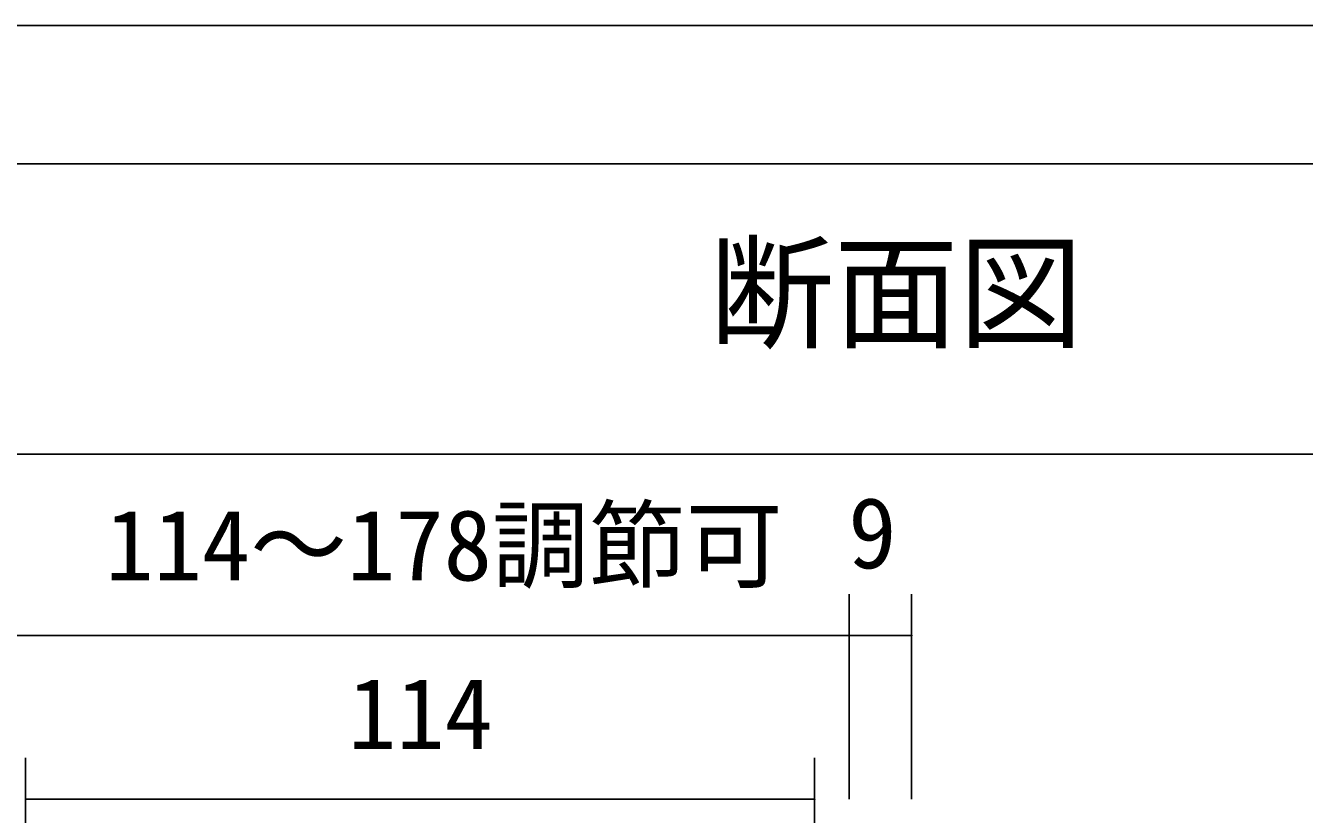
# Model space of a CAD drawing. Units: millimetres, scale not verified. Extents: x -800 to 800, y -554 to 554.
# Drawn here: x -443.5 to -258.7, y 439.9 to 554 of the extents above; entities that cross this region are included whole.
import ezdxf
from ezdxf.enums import TextEntityAlignment as Align

# ---------------------------------------------------------------- set-up
doc = ezdxf.new("R2010")
doc.units = ezdxf.units.MM
doc.header["$LTSCALE"] = 4
for name, color, linetype, lineweight in [('1-0', 7, 'Continuous', 25), ('1-4_0', 7, 'Continuous', 25), ('2-0', 7, 'Continuous', 25)]:
    doc.layers.add(name, color=color, linetype=linetype, lineweight=lineweight)
doc.styles.add('ＭＳ ゴシック', font='')
doc.styles.get('ＭＳ ゴシック').set_extended_font_data('MS Gothic')

msp = doc.modelspace()

# ---------------------------------------------------------------- linework, layer by layer
at = {"layer": '1-0'}
for p, q in [((-780, 534), (152, 534)), ((-780, 534), (152, 534)), ((-780, 492), (152, 492)), ((-780, 492), (152, 492))]:
    msp.add_line(p, q, dxfattribs=at)
at = {"layer": '1-4_0'}
for p, q in [((-780, 534), (152, 534)), ((-780, 492), (152, 492))]:
    msp.add_line(p, q, dxfattribs=at)
msp.add_lwpolyline([(-800, -554), (800, -554), (800, 554), (-800, 554)], close=True, dxfattribs=at)
at = {"layer": '2-0'}
for p, q in [((-324.478, 471.794), (-324.478, 442.119)), ((-315.473, 471.794), (-315.473, 442.119)), ((-457.476, 465.795), (-315.474, 465.795)), ((-324.438, 465.799), (-324.437, 465.795)), ((-315.437, 465.799), (-315.437, 465.795)), ((-443.475, 448.118), (-443.475, 418.173)), ((-329.477, 448.118), (-329.477, 418.173)), ((-443.475, 442.119), (-329.477, 442.119)), ((-443.437, 442.123), (-443.437, 442.119)), ((-329.438, 442.123), (-329.438, 442.119))]:
    msp.add_line(p, q, dxfattribs=at)
for centre, radius, start, end in [((-324.482, 465.795), 0.0358, 170.15813, 176.66055), ((-324.486, 465.795), 0.0323, 176.50846, 183.49154), ((-324.487, 465.795), 0.0312, 183.70592, 190.59092), ((-324.484, 465.795), 0.0343, 190.5911, 196.91052), ((-324.48, 465.794), 0.0384, 157.96496, 163.90643), ((-324.481, 465.794), 0.0368, 163.9104, 170.15017), ((-324.481, 465.796), 0.0379, 196.90559, 202.70104), ((-324.478, 465.793), 0.0402, 152.32522, 157.96447), ((-324.477, 465.798), 0.0416, 202.69329, 208.03717), ((-324.477, 465.792), 0.0422, 146.96861, 152.32743), ((-324.474, 465.799), 0.0452, 208.02813, 213.00777), ((-324.475, 465.791), 0.044, 141.85357, 146.97277), ((-324.472, 465.801), 0.0481, 212.99828, 217.70652), ((-324.474, 465.791), 0.0455, 136.92542, 141.8591), ((-324.47, 465.802), 0.0502, 217.6969, 222.22774), ((-324.473, 465.79), 0.0463, 132.1203, 136.93194), ((-324.469, 465.803), 0.051, 222.21798, 226.6657), ((-324.47, 465.803), 0.0506, 226.65562, 231.11601), ((-324.473, 465.79), 0.0464, 127.36744, 132.12761), ((-324.474, 465.791), 0.0456, 122.58984, 127.37549), ((-324.471, 465.801), 0.0487, 231.10532, 235.67812), ((-324.475, 465.792), 0.0439, 117.70405, 122.59864), ((-324.472, 465.799), 0.0457, 235.66654, 240.45835), ((-324.476, 465.794), 0.0414, 112.61952, 117.71362), ((-324.474, 465.795), 0.0418, 240.44571, 245.57249), ((-324.477, 465.797), 0.0383, 107.23835, 112.62976), ((-324.476, 465.791), 0.0374, 245.55895, 251.14681), ((-324.478, 465.787), 0.0328, 251.13328, 257.31502), ((-324.478, 465.8), 0.0348, 101.45671, 107.24883), ((-324.479, 465.804), 0.0312, 95.16981, 101.46641), ((-324.479, 465.783), 0.0285, 257.30373, 264.20693), ((-324.479, 465.803), 0.0319, 88.37993, 94.83519), ((-324.479, 465.783), 0.0285, 264.58843, 271.81006), ((-324.479, 465.79), 0.0452, 83.25546, 88.67079), ((-324.479, 465.795), 0.0407, 271.50315, 277.51473), ((-324.479, 465.791), 0.0438, 77.79773, 83.25215), ((-324.479, 465.795), 0.0404, 277.52152, 283.44629), ((-324.479, 465.792), 0.0427, 72.31895, 77.79487), ((-324.479, 465.795), 0.0406, 283.45119, 289.2505), ((-324.478, 465.793), 0.0419, 66.83158, 72.31663), ((-324.479, 465.795), 0.0411, 289.25337, 294.90614), ((-324.478, 465.794), 0.0413, 61.34249, 66.82981), ((-324.479, 465.796), 0.0418, 294.90711, 300.40941), ((-324.478, 465.794), 0.0408, 55.85333, 61.34122), ((-324.48, 465.797), 0.0426, 300.40873, 305.77186), ((-324.478, 465.794), 0.0405, 50.3613, 55.85246), ((-324.48, 465.797), 0.0432, 305.76986, 311.01765), ((-324.477, 465.795), 0.0402, 44.86037, 50.36069), ((-324.48, 465.797), 0.0436, 311.01465, 316.18069), ((-324.477, 465.795), 0.0399, 39.34277, 44.85984), ((-324.481, 465.797), 0.0437, 316.17697, 321.3021), ((-324.477, 465.795), 0.0398, 33.80063, 39.34214), ((-324.48, 465.797), 0.0434, 321.2979, 326.428), ((-324.48, 465.797), 0.0426, 326.42358, 331.60769), ((-324.477, 465.795), 0.0396, 28.22767, 33.79971), ((-324.477, 465.795), 0.0396, 22.62096, 28.22628), ((-324.479, 465.796), 0.0415, 331.6033, 336.89171), ((-324.477, 465.795), 0.0397, 16.98234, 22.61895), ((-324.476, 465.795), 0.0383, 342.32634, 347.96693), ((-324.477, 465.796), 0.04, 336.88767, 342.32959), ((-324.477, 465.795), 0.04, 11.31971, 16.97964), ((-324.478, 465.795), 0.0406, 5.64764, 11.3163), ((-324.474, 465.795), 0.0366, 347.96504, 353.84128), ((-324.472, 465.795), 0.0349, 353.84146, 359.97688), ((-315.483, 465.795), 0.0354, 170.06647, 176.65686), ((-315.486, 465.795), 0.0321, 176.49698, 183.50302), ((-315.487, 465.795), 0.0308, 183.7107, 190.6894), ((-315.485, 465.795), 0.0334, 190.69135, 197.18732), ((-315.482, 465.795), 0.0359, 163.64596, 170.0574), ((-315.482, 465.796), 0.0365, 197.18449, 203.22314), ((-315.481, 465.794), 0.0369, 157.4554, 163.64009), ((-315.48, 465.794), 0.0384, 151.5156, 157.45259), ((-315.479, 465.797), 0.0397, 203.21744, 208.85398), ((-315.478, 465.793), 0.0401, 145.82347, 151.51537), ((-315.476, 465.799), 0.0428, 208.84684, 214.1524), ((-315.477, 465.792), 0.0419, 140.35733, 145.82518), ((-315.474, 465.8), 0.0456, 214.14473, 219.19695), ((-315.476, 465.791), 0.0436, 135.08245, 140.36037), ((-315.472, 465.802), 0.0478, 219.18923, 224.06682), ((-315.475, 465.79), 0.0451, 129.9558, 135.08633), ((-315.471, 465.803), 0.0492, 224.0593, 228.83935), ((-315.474, 465.789), 0.0462, 124.92968, 129.96013), ((-315.471, 465.803), 0.0498, 228.83212, 233.58914), ((-315.473, 465.788), 0.0469, 119.95437, 124.93417), ((-315.471, 465.803), 0.0494, 233.58227, 238.3878), ((-315.473, 465.788), 0.047, 114.9801, 119.95879), ((-315.471, 465.802), 0.0483, 238.3814, 243.3037), ((-315.473, 465.789), 0.0467, 109.9587, 114.98424), ((-315.472, 465.8), 0.0466, 243.29795, 248.40097), ((-315.474, 465.789), 0.046, 104.8452, 109.96232), ((-315.473, 465.798), 0.0444, 248.39627, 253.73747), ((-315.474, 465.79), 0.0449, 99.59989, 104.84803), ((-315.474, 465.796), 0.0421, 253.73439, 259.3609), ((-315.474, 465.791), 0.0437, 94.19081, 99.60159), ((-315.474, 465.794), 0.0399, 259.36023, 265.30304), ((-315.474, 465.796), 0.0392, 88.53517, 94.36548), ((-315.474, 465.789), 0.035, 265.11251, 271.63821), ((-315.474, 465.804), 0.0311, 81.86278, 88.329), ((-315.474, 465.782), 0.0281, 271.88985, 279.06318), ((-315.475, 465.784), 0.03, 279.07016, 285.80512), ((-315.474, 465.803), 0.0324, 75.64057, 81.85895), ((-315.475, 465.801), 0.0339, 69.67221, 75.63953), ((-315.475, 465.787), 0.0325, 285.80622, 292.09049), ((-315.475, 465.8), 0.0355, 63.94034, 69.6733), ((-315.476, 465.789), 0.0352, 292.08748, 297.94914), ((-315.476, 465.798), 0.0371, 58.41354, 63.94286), ((-315.478, 465.792), 0.0381, 297.94363, 303.4366), ((-315.477, 465.797), 0.0386, 53.05187, 58.4169), ((-315.479, 465.794), 0.0408, 303.42979, 308.62205), ((-315.478, 465.796), 0.0399, 47.8112, 53.05563), ((-315.481, 465.796), 0.0431, 308.61471, 313.58039), ((-315.478, 465.795), 0.0409, 42.64642, 47.81499), ((-315.482, 465.797), 0.0449, 313.57294, 318.38777), ((-315.483, 465.798), 0.0459, 318.3804, 323.11947), ((-315.479, 465.795), 0.0416, 37.51392, 42.64998), ((-315.479, 465.795), 0.042, 32.3735, 37.517), ((-315.483, 465.798), 0.0461, 323.11227, 327.84921), ((-315.479, 465.795), 0.042, 27.19019, 32.3759), ((-315.482, 465.797), 0.0454, 327.84224, 332.64894), ((-315.479, 465.795), 0.0419, 21.93597, 27.19168), ((-315.481, 465.797), 0.044, 332.6423, 337.58855), ((-315.479, 465.795), 0.0418, 16.59165, 21.93634), ((-315.479, 465.796), 0.0421, 337.58249, 342.73482), ((-315.479, 465.795), 0.0416, 11.14868, 16.59069), ((-315.477, 465.795), 0.0398, 342.72975, 348.14894), ((-315.479, 465.795), 0.0416, 5.61078, 11.14627), ((-315.475, 465.795), 0.0374, 348.14556, 353.88217), ((-315.472, 465.795), 0.0352, 353.88143, 359.969), ((-443.476, 442.1), 0.0569, 84.76866, 89.02345), ((-443.476, 442.125), 0.0443, 271.32037, 276.79513), ((-443.476, 442.106), 0.0509, 80.19687, 84.77088), ((-443.476, 442.122), 0.042, 276.8002, 282.38026), ((-443.475, 442.111), 0.0457, 75.28716, 80.198), ((-443.476, 442.121), 0.0402, 282.38544, 288.0332), ((-443.474, 442.115), 0.0412, 70.03163, 75.28661), ((-443.475, 442.119), 0.039, 288.03813, 293.71828), ((-443.473, 442.119), 0.0376, 64.43769, 70.02875), ((-443.475, 442.119), 0.0382, 293.72267, 299.40478), ((-443.471, 442.121), 0.0348, 58.53314, 64.43195), ((-443.475, 442.118), 0.0377, 299.4084, 305.06881), ((-443.475, 442.118), 0.0374, 305.07157, 310.69443), ((-443.47, 442.123), 0.0328, 52.36976, 58.52428), ((-443.47, 442.124), 0.0316, 46.02383, 52.35806), ((-443.475, 442.118), 0.0374, 310.69633, 316.27371), ((-443.475, 442.118), 0.0375, 316.27485, 321.80605), ((-443.469, 442.124), 0.0312, 39.59184, 46.01018), ((-443.47, 442.124), 0.0316, 33.1816, 39.57763), ((-443.475, 442.118), 0.0376, 321.80659, 327.29696), ((-443.471, 442.123), 0.0329, 26.90019, 33.16839), ((-443.475, 442.118), 0.0378, 327.29708, 332.75633), ((-443.473, 442.122), 0.0351, 20.84214, 26.88929), ((-443.475, 442.118), 0.038, 332.75625, 338.19666), ((-443.476, 442.121), 0.0382, 15.08086, 20.83431), ((-443.475, 442.118), 0.0382, 338.1966, 343.63115), ((-443.48, 442.12), 0.0425, 9.66493, 15.07624), ((-443.476, 442.118), 0.0384, 343.63131, 349.07185), ((-443.485, 442.119), 0.0478, 4.61902, 9.66317), ((-443.476, 442.119), 0.0386, 349.07241, 354.52788), ((-443.476, 442.119), 0.0388, 354.529, 0.0039), ((-329.48, 442.119), 0.0366, 182.93119, 188.71747), ((-329.473, 442.119), 0.0431, 166.98717, 172.45518), ((-329.468, 442.119), 0.0482, 172.45794, 177.60355), ((-329.472, 442.119), 0.0438, 177.31284, 182.68716), ((-329.477, 442.12), 0.0392, 161.22389, 166.98198), ((-329.479, 442.119), 0.0369, 188.71954, 194.40603), ((-329.479, 442.119), 0.0374, 194.40686, 199.99446), ((-329.48, 442.121), 0.0362, 155.21886, 161.21621), ((-329.478, 442.119), 0.0379, 199.99428, 205.49346), ((-329.482, 442.122), 0.0342, 149.04043, 155.20903), ((-329.478, 442.119), 0.0384, 205.49256, 210.921), ((-329.483, 442.123), 0.0329, 142.7701, 149.0292), ((-329.478, 442.119), 0.0388, 210.91965, 216.29983), ((-329.483, 442.123), 0.0324, 136.49519, 142.75851), ((-329.477, 442.119), 0.0391, 216.29831, 221.6551), ((-329.483, 442.123), 0.0327, 130.30019, 136.48435), ((-329.477, 442.12), 0.0392, 221.65368, 227.01211), ((-329.482, 442.122), 0.0336, 124.25867, 130.291), ((-329.477, 442.12), 0.0392, 227.01103, 232.39411), ((-329.482, 442.121), 0.0351, 118.42773, 124.25167), ((-329.477, 442.12), 0.0392, 232.39361, 237.82027), ((-329.481, 442.119), 0.0372, 112.84569, 118.42304), ((-329.477, 442.12), 0.0392, 237.82058, 243.30373), ((-329.477, 442.12), 0.0392, 243.30501, 248.84971), ((-329.479, 442.117), 0.0398, 107.53284, 112.84314), ((-329.479, 442.114), 0.043, 102.49414, 107.53204), ((-329.477, 442.12), 0.0394, 248.85209, 254.45412), ((-329.478, 442.11), 0.0466, 97.72291, 102.49464), ((-329.477, 442.12), 0.0398, 254.45762, 260.10267), ((-329.477, 442.106), 0.0507, 93.2045, 97.72428), ((-329.477, 442.121), 0.0406, 260.1072, 265.77096), ((-329.477, 442.103), 0.0534, 88.90177, 93.25511), ((-329.477, 442.121), 0.0407, 265.71815, 271.4403), ((-329.477, 442.108), 0.0489, 84.34504, 88.90179), ((-329.477, 442.118), 0.038, 271.48352, 277.3437), ((-329.477, 442.11), 0.0464, 79.63407, 84.34685), ((-329.477, 442.119), 0.0384, 277.34751, 283.08211), ((-329.476, 442.113), 0.0439, 74.745, 79.63555), ((-329.477, 442.119), 0.0389, 283.08409, 288.68094), ((-329.476, 442.115), 0.0415, 69.65883, 74.74588), ((-329.477, 442.12), 0.0396, 288.68127, 294.14316), ((-329.478, 442.12), 0.0402, 294.14214, 299.48456), ((-329.475, 442.117), 0.0393, 64.36202, 69.65879), ((-329.474, 442.119), 0.0374, 58.84948, 64.36069), ((-329.478, 442.121), 0.0408, 299.4825, 304.73103), ((-329.478, 442.121), 0.0411, 304.72823, 309.91583), ((-329.473, 442.12), 0.0358, 53.12771, 58.84649), ((-329.478, 442.121), 0.0412, 309.91258, 315.07724), ((-329.472, 442.121), 0.0346, 47.21776, 53.1228), ((-329.472, 442.122), 0.0338, 41.15704, 47.21087), ((-329.478, 442.121), 0.0409, 315.07378, 320.25634), ((-329.472, 442.122), 0.0336, 34.99918, 41.14842), ((-329.477, 442.121), 0.0403, 320.25293, 325.49499), ((-329.477, 442.12), 0.0394, 325.49193, 330.83372), ((-329.472, 442.122), 0.034, 28.81128, 34.98938), ((-329.476, 442.12), 0.0383, 330.83134, 336.30917), ((-329.473, 442.121), 0.0351, 22.66861, 28.80113), ((-329.475, 442.12), 0.037, 16.6475, 22.65904), ((-329.475, 442.119), 0.0372, 336.30787, 341.95111), ((-329.474, 442.119), 0.036, 341.95134, 347.7788), ((-329.477, 442.12), 0.0397, 10.8181, 16.63935), ((-329.473, 442.119), 0.0351, 347.78101, 353.79699), ((-329.481, 442.119), 0.0434, 5.2384, 10.81193), ((-329.472, 442.119), 0.0344, 353.80154, 359.99218)]:
    msp.add_arc(centre, radius, start, end, dxfattribs=at)

# ---------------------------------------------------------------- texts
at = {"layer": '1-4_0', "style": 'ＭＳ ゴシック'}
msp.add_text('断面図', height=13.2, dxfattribs=at).set_placement((-344.697, 504.791), align=Align.BOTTOM_LEFT)
at = {"layer": '2-0', "style": 'ＭＳ ゴシック'}
for s, p in [('114～178調節可', (-431.963, 470.678)), ('9', (-324.624, 472.445)), ('114', (-396.895, 446.323))]:
    msp.add_text(s, height=10.26, dxfattribs=at).set_placement(p, align=Align.BOTTOM_LEFT)

doc.saveas('drawing.dxf')
